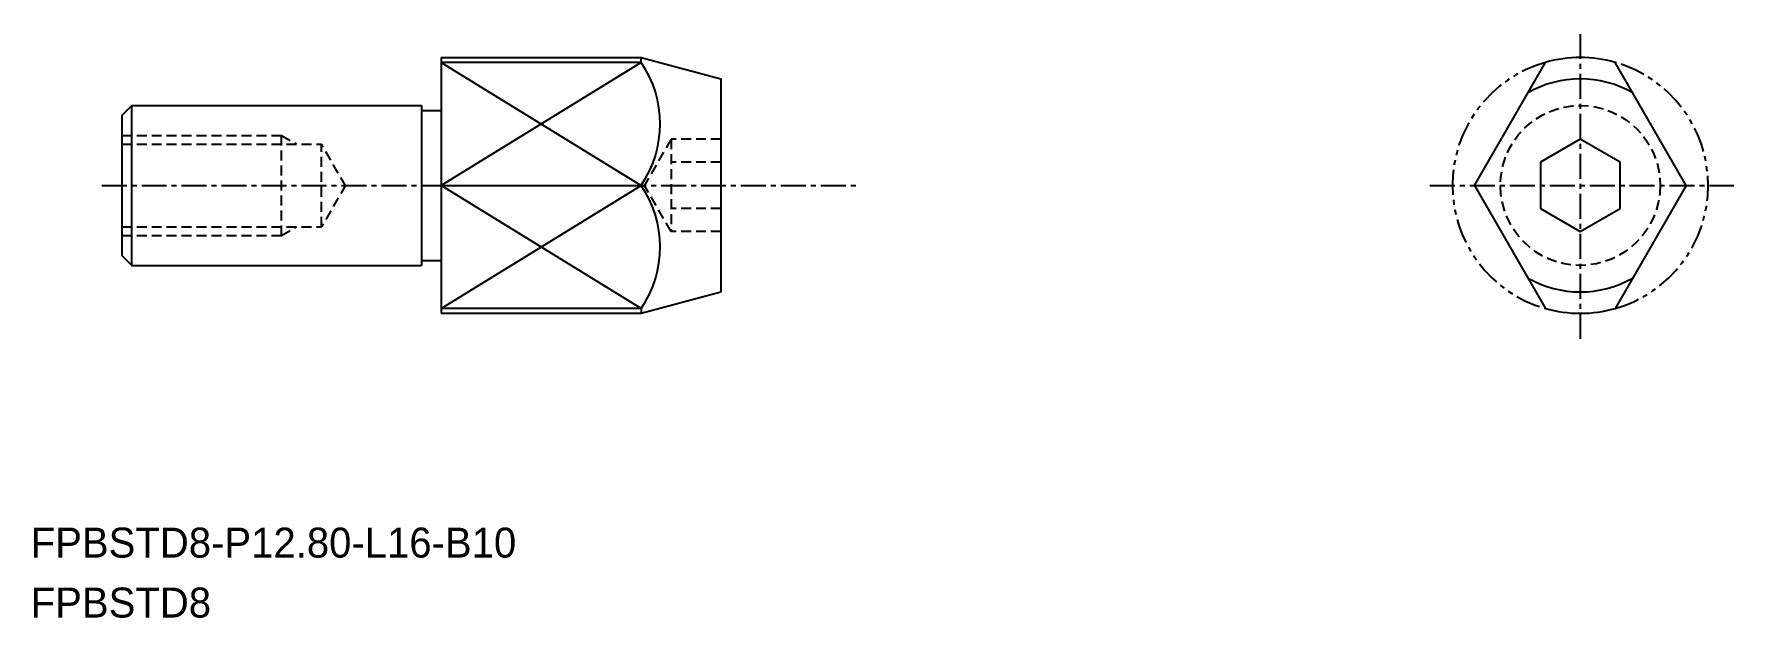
# Model space of a CAD drawing. Extents: x -1486 to -1400.9, y -500.3 to -471.1.
import ezdxf

# ---------------------------------------------------------------- set-up
doc = ezdxf.new("R2010")
doc.units = 0
for name, pattern in [('CENTER', [2, 1.25, -0.25, 0.25, -0.25]), ('DASHED', [0.75, 0.5, -0.25]), ('PHANTOM', [2.5, 1.25, -0.25, 0.25, -0.25, 0.25, -0.25])]:
    doc.linetypes.add(name, pattern=pattern)
doc.layers.get('0').update_dxf_attribs({"linetype": 'CONTINUOUS'})
doc.layers.add('CENTER', color=1, linetype='CENTER')

msp = doc.modelspace()

# ---------------------------------------------------------------- linework, layer by layer
at = {"color": 7, "linetype": 'CONTINUOUS'}
for p, q in [((-1465.597, -472.298), (-1455.597, -472.298)), ((-1465.597, -472.298), (-1465.597, -485.098)), ((-1455.597, -472.541), (-1455.597, -472.298)), ((-1455.597, -472.298), (-1451.597, -473.369)), ((-1413.882, -478.698), (-1410.328, -472.541)), ((-1403.273, -478.698), (-1406.828, -472.541)), ((-1451.597, -473.369), (-1451.597, -484.026)), ((-1481.097, -474.698), (-1481.597, -475.198)), ((-1481.097, -482.698), (-1481.097, -474.698)), ((-1481.097, -474.698), (-1466.597, -474.698)), ((-1466.597, -474.698), (-1466.597, -482.698)), ((-1481.597, -475.198), (-1481.597, -482.198)), ((-1466.597, -474.948), (-1465.597, -474.948)), ((-1408.578, -476.388), (-1410.578, -477.543)), ((-1406.578, -477.543), (-1408.578, -476.388)), ((-1410.578, -477.543), (-1410.578, -479.852)), ((-1406.578, -479.852), (-1406.578, -477.543)), ((-1465.597, -478.698), (-1455.597, -478.698)), ((-1413.882, -478.698), (-1410.328, -484.854)), ((-1403.273, -478.698), (-1406.828, -484.854)), ((-1410.578, -479.852), (-1408.578, -481.007)), ((-1408.578, -481.007), (-1406.578, -479.852)), ((-1481.597, -482.198), (-1481.097, -482.698)), ((-1466.597, -482.448), (-1465.597, -482.448)), ((-1481.097, -482.698), (-1466.597, -482.698)), ((-1455.597, -485.098), (-1451.597, -484.026)), ((-1455.597, -484.854), (-1455.597, -485.098)), ((-1465.597, -485.098), (-1455.597, -485.098))]:
    msp.add_line(p, q, dxfattribs=at)
at = {"linetype": 'CONTINUOUS'}
for p, q in [((-1455.597, -472.541), (-1465.597, -472.541)), ((-1455.597, -484.854), (-1465.597, -484.854))]:
    msp.add_line(p, q, dxfattribs=at)
at = {"color": 3, "linetype": 'CONTINUOUS'}
for p, q in [((-1465.597, -472.541), (-1455.597, -478.698)), ((-1455.597, -472.541), (-1465.597, -478.698)), ((-1455.597, -484.854), (-1465.597, -478.698)), ((-1465.597, -484.854), (-1455.597, -478.698))]:
    msp.add_line(p, q, dxfattribs=at)
at = {"color": 3, "linetype": 'DASHED'}
for p, q in [((-1481.597, -476.198), (-1473.597, -476.198)), ((-1473.597, -476.198), (-1472.848, -476.631)), ((-1473.597, -481.198), (-1473.597, -476.198)), ((-1454.097, -476.388), (-1455.431, -478.698)), ((-1451.597, -476.388), (-1454.097, -476.388)), ((-1454.097, -476.388), (-1454.097, -481.007)), ((-1481.597, -476.631), (-1471.597, -476.631)), ((-1470.385, -478.731), (-1471.597, -476.631)), ((-1471.597, -480.765), (-1471.597, -476.631)), ((-1451.597, -477.543), (-1454.097, -477.543)), ((-1470.385, -478.665), (-1471.597, -480.765)), ((-1454.097, -481.007), (-1455.431, -478.698)), ((-1451.597, -479.852), (-1454.097, -479.852)), ((-1481.597, -480.765), (-1471.597, -480.765)), ((-1473.597, -481.198), (-1472.848, -480.765)), ((-1481.597, -481.198), (-1473.597, -481.198)), ((-1451.597, -481.007), (-1454.097, -481.007))]:
    msp.add_line(p, q, dxfattribs=at)
msp.add_circle((-1408.578, -478.698), 4, dxfattribs=at)
at = {"linetype": 'CONTINUOUS'}
for radius, start, end in [(6.4, 74.13108, 105.86892), (5.328, 60.44367, 119.55633), (5.328, 240.44367, 299.55633), (6.4, 254.13108, 285.86892)]:
    msp.add_arc((-1408.578, -478.698), radius, start, end, dxfattribs=at)
at = {"color": 7, "linetype": 'CONTINUOUS'}
for centre in [(-1460.072, -475.619), (-1460.072, -481.776)]:
    msp.add_arc(centre, 5.431, 325.47334, 34.52666, dxfattribs=at)
at = {"color": 3, "linetype": 'PHANTOM'}
for start, end in [(105.86892, 254.13108), (285.86892, 74.13108)]:
    msp.add_arc((-1408.578, -478.698), 6.4, start, end, dxfattribs=at)
at = {"color": 7, "linetype": 'CONTINUOUS'}
msp.add_point((-1481.597, -478.698), dxfattribs=at)
at = {"layer": 'CENTER', "color": 1, "linetype": 'CENTER'}
for p, q in [((-1408.578, -471.123), (-1408.578, -486.476)), ((-1482.597, -478.698), (-1444.602, -478.698)), ((-1416.108, -478.698), (-1400.885, -478.698))]:
    msp.add_line(p, q, dxfattribs=at)

# ---------------------------------------------------------------- texts
for s, p in [('FPBSTD8-P12.80-L16-B10', (-1486.152, -497.32)), ('FPBSTD8', (-1486.152, -500.32))]:
    msp.add_text(s, height=1.5).set_placement(p)

doc.saveas('drawing.dxf')
